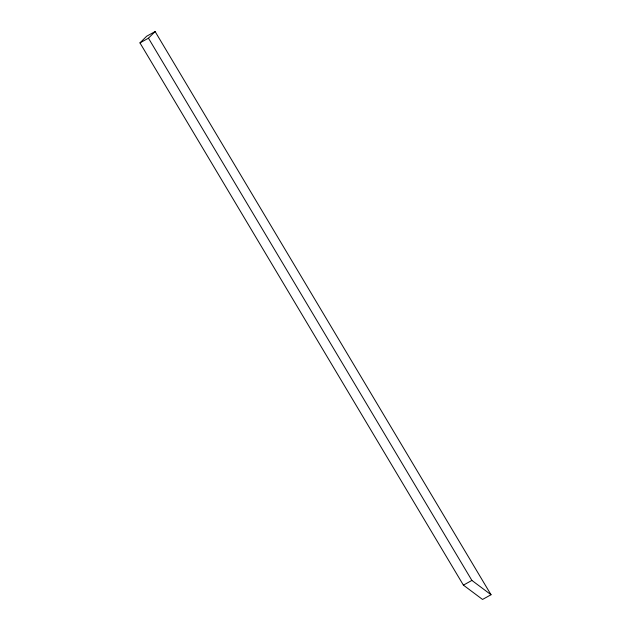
<?xml version="1.0" encoding="UTF-8"?>
<svg xmlns="http://www.w3.org/2000/svg" width="631" height="631" viewBox="0 0 631 631"><rect width="100%" height="100%" fill="white"/><g stroke="black" fill="none" stroke-linecap="round" stroke-linejoin="round"><path stroke-width="0.95" d="M139.964 42.892L146.613 36.259L155.116 31.55L491.036 594.741L482.534 599.45L463.399 585.134L139.964 42.892L148.466 38.183L155.116 31.55M463.399 585.134L471.893 580.425L491.036 594.741M148.466 38.183L471.893 580.425"/></g></svg>
